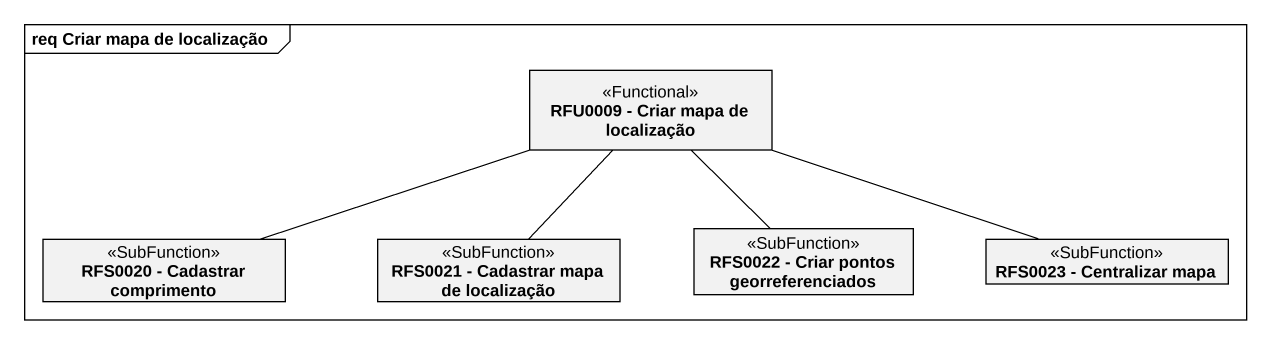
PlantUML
@startuml
mainframe req Criar mapa de localização
hide circle
hide empty members
class "RFU0009 - Criar mapa de localização" as RFU0009_Criar_mapa_de <<Functional>>
class "RFS0020 - Cadastrar comprimento" as RFS0020_Cadastrar <<SubFunction>>
class "RFS0021 - Cadastrar mapa de localização" as RFS0021_Cadastrar_mapa_de <<SubFunction>>
class "RFS0022 - Criar pontos georreferenciados" as RFS0022_Criar_pontos <<SubFunction>>
class "RFS0023 - Centralizar mapa" as RFS0023_Centralizar_mapa <<SubFunction>>
RFS0020_Cadastrar -right- RFU0009_Criar_mapa_de
RFS0021_Cadastrar_mapa_de -up- RFU0009_Criar_mapa_de
RFS0022_Criar_pontos -up- RFU0009_Criar_mapa_de
RFS0023_Centralizar_mapa -left- RFU0009_Criar_mapa_de
@enduml
